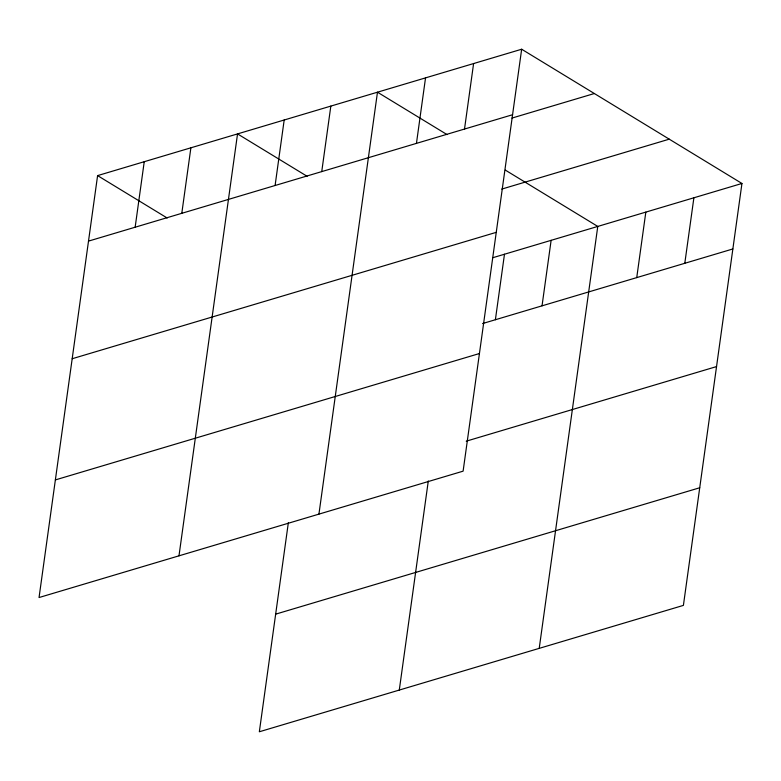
<?xml version="1.0" encoding="UTF-8"?>
<svg xmlns="http://www.w3.org/2000/svg" width="781" height="781" viewBox="0 0 781 781"><rect width="100%" height="100%" fill="white"/><g stroke="black" fill="none" stroke-linecap="round" stroke-linejoin="round"><path stroke-width="1.17" d="M521.659 49.232L97.596 175.608L39.05 597.533L463.113 471.158L521.659 49.232L741.95 183.467L683.404 605.392L259.341 731.768L288.355 522.665M135.152 227.203L144.241 161.706M181.797 213.301L190.886 147.804M178.986 555.828L237.541 133.902L307.118 176.301M275.097 185.497L284.186 120.001M321.743 171.595L330.832 106.099M318.931 514.123L377.477 92.197L447.054 134.596M416.449 143.372L425.538 77.875M464.51 129.05L473.598 63.554M399.286 690.062L428.3 480.959M495.388 319.732L504.477 254.235M542.034 305.83L551.122 240.333M539.222 648.357L597.768 226.431L505.307 170.092M636.74 277.606L645.828 212.11M684.8 263.285L693.889 197.788M88.507 241.114L512.57 114.729M511.965 118.077L594.351 93.525M501.753 189.09L669.258 139.164M72.184 358.733L496.247 232.347M492.811 257.71L741.95 183.467M482.56 323.559L732.861 248.963M55.373 479.915L479.436 353.529M466.237 441.177L716.538 366.582M275.664 614.149L699.727 487.764M97.596 175.608L167.173 218.006"/></g></svg>
